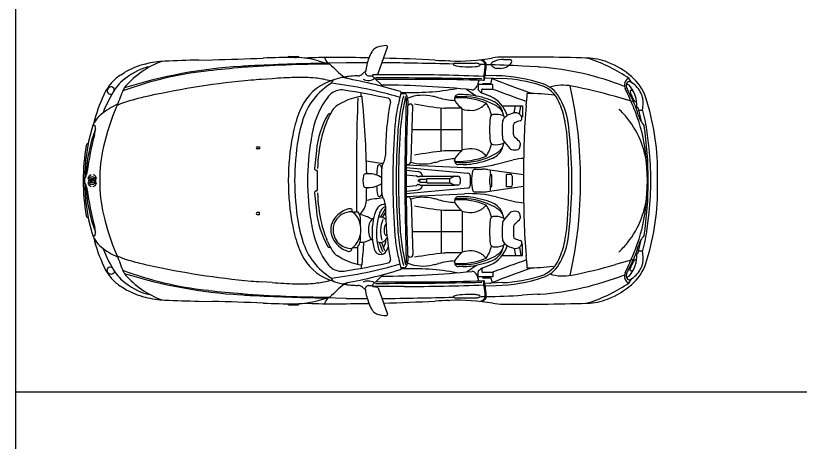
# Model space of a CAD drawing. Header units: millimetres. Extents: x 2646 to 50990, y 12226 to 40347.
# Drawn here: x 5773 to 11362, y 15266 to 18307 of the extents above; entities that cross this region are included whole.
import ezdxf

# ---------------------------------------------------------------- set-up
doc = ezdxf.new("R2010")
doc.units = ezdxf.units.MM
doc.layers.add('www.cad-blocks.net', color=7, linetype='Continuous')

# ---------------------------------------------------------------- blocks, each defined once
blk = doc.blocks.new('A$C159731C9')
h = blk.add_hatch(color=256)
edge = h.paths.add_edge_path()
edge.add_ellipse((0.0645, 0.9622), major_axis=(0, 0.0176), ratio=0.820786, start_angle=90, end_angle=180)
edge.add_line((0.0645, 0.9446), (0.0645, 0.9622))
edge.add_line((0.0645, 0.9622), (0.05, 0.9622))
h = blk.add_hatch(color=256)
edge = h.paths.add_edge_path()
edge.add_ellipse((0.0645, 0.9622), major_axis=(0, 0.0176), ratio=0.820786, start_angle=270, end_angle=360)
edge.add_line((0.0645, 0.9799), (0.0645, 0.9622))
edge.add_line((0.0645, 0.9622), (0.079, 0.9622))
for p, q in [((2.1008, 1.7263), (2.1665, 1.9133)), ((1.465, 1.8471), (1.5302, 1.8471)), ((0.4406, 1.7925), (0.4436, 1.7933)), ((0.8221, 1.8214), (0.9212, 1.8234)), ((1.5084, 1.8393), (1.5168, 1.8392)), ((1.6739, 1.8156), (1.7302, 1.7989)), ((1.8732, 1.8016), (1.7179, 1.7985)), ((2.0203, 1.7885), (2.0097, 1.7372)), ((2.6106, 1.8158), (2.6038, 1.816)), ((2.6364, 1.79), (2.6364, 1.79)), ((2.6449, 1.7985), (2.7929, 1.7985)), ((2.8192, 1.7943), (2.8214, 1.7936)), ((2.9327, 1.8141), (2.9366, 1.8155)), ((3.2043, 1.8427), (2.9901, 1.8427)), ((2.994, 1.8255), (3.0376, 1.8255)), ((3.7383, 1.805), (3.735, 1.8063)), ((0.8935, 1.7448), (0.876, 1.7428)), ((1.139, 1.777), (1.1219, 1.776)), ((1.9894, 1.7223), (2.0106, 1.7417)), ((2.6422, 1.7852), (2.6395, 1.7859)), ((2.8211, 1.7797), (2.8201, 1.7794)), ((2.9238, 1.77), (2.9208, 1.7719)), ((2.9694, 1.7621), (2.951, 1.7621)), ((3.0301, 1.7822), (3.0259, 1.7793)), ((3.2367, 1.7723), (3.1271, 1.7787)), ((0.2695, 1.7171), (0.2938, 1.7318)), ((1.3465, 1.6888), (1.2691, 1.6834)), ((1.6655, 1.6915), (1.6564, 1.6925)), ((1.8758, 1.7029), (1.8758, 1.6954)), ((2.032, 1.7098), (2.0592, 1.7098)), ((2.1386, 1.6308), (2.0619, 1.7031)), ((2.2859, 1.7165), (2.0634, 1.7165)), ((2.0667, 1.7176), (2.0938, 1.7207)), ((2.8178, 1.677), (2.8075, 1.6432)), ((2.8526, 1.7017), (2.8526, 1.6763)), ((2.8606, 1.6948), (2.9862, 1.6893)), ((2.9413, 1.7096), (2.863, 1.7113)), ((2.9046, 1.6547), (2.914, 1.6894)), ((3.909, 1.6593), (3.8894, 1.6887)), ((0.1858, 1.639), (0.1896, 1.6441)), ((1.7266, 1.657), (1.7216, 1.6546)), ((1.769, 1.6586), (1.7687, 1.6563)), ((2.8134, 1.644), (2.8134, 1.6116)), ((2.9169, 1.647), (2.8164, 1.647)), ((2.844, 1.647), (2.8463, 1.6547)), ((2.8463, 1.6547), (2.9046, 1.6547)), ((2.9169, 1.6148), (2.9169, 1.647)), ((3.8576, 1.6594), (3.8583, 1.6619)), ((3.8689, 1.6323), (3.8684, 1.6344)), ((1.7542, 1.572), (1.7535, 1.5713)), ((1.9789, 1.5626), (1.9789, 1.5868)), ((2.252, 1.5367), (2.2657, 1.5858)), ((2.2663, 1.5836), (2.2866, 1.5836)), ((2.3011, 1.5753), (2.3036, 1.5711)), ((2.7062, 1.5748), (2.6711, 1.5748)), ((2.7305, 1.6132), (2.8023, 1.5645)), ((2.84, 1.5882), (2.84, 1.6118)), ((2.843, 1.6148), (2.9169, 1.6148)), ((2.8463, 1.5847), (2.8978, 1.5631)), ((3.8791, 1.5786), (3.8607, 1.6187)), ((3.9015, 1.6053), (3.8997, 1.6054)), ((3.978, 1.5746), (3.9739, 1.5838)), ((0.3628, 1.54), (0.3658, 1.5408)), ((1.843, 1.5165), (1.8112, 1.4993)), ((2.2998, 1.55), (2.2933, 1.2172)), ((2.4998, 1.5607), (2.4914, 1.5627)), ((2.6447, 1.5463), (2.6447, 1.5431)), ((2.7033, 1.5605), (2.654, 1.5605)), ((3.9203, 1.5239), (3.7909, 1.5609)), ((3.9355, 1.5249), (3.9374, 1.5252)), ((1.5402, 1.4542), (1.5359, 1.4425)), ((2.2593, 1.4675), (2.2578, 1.4583)), ((2.2761, 1.4647), (2.2745, 1.4555)), ((2.3192, 1.5027), (2.3113, 1.4952)), ((2.336, 1.1102), (2.3484, 1.4898)), ((2.3437, 1.5021), (2.3435, 1.5023)), ((2.5508, 1.1739), (2.5508, 1.4791)), ((2.6931, 1.478), (2.5815, 1.478)), ((2.6998, 1.1807), (2.6998, 1.4712)), ((2.8366, 1.4849), (2.8371, 1.4853)), ((2.9582, 1.5014), (2.9564, 1.5031)), ((2.9651, 1.478), (2.9612, 1.4811)), ((2.9849, 1.4957), (3.1299, 1.4957)), ((3.0702, 1.4452), (3.0797, 1.4957)), ((3.1067, 1.4365), (3.1178, 1.4957)), ((3.1299, 1.4957), (3.1299, 1.4165)), ((3.9331, 1.4515), (3.931, 1.4567)), ((3.9346, 1.4898), (3.9491, 1.4827)), ((3.9536, 1.4769), (3.9743, 1.3826)), ((3.9826, 1.4623), (3.9564, 1.4623)), ((1.7619, 1.4396), (1.757, 1.4396)), ((3.0637, 1.4437), (3.0489, 1.4391)), ((3.1299, 1.4165), (3.1239, 1.4165)), ((3.125, 1.4052), (3.125, 1.4089)), ((3.9538, 1.4305), (3.9517, 1.4383)), ((1.563, 1.392), (1.561, 1.3855)), ((1.7382, 1.3908), (1.7359, 1.3853)), ((3.0641, 1.2916), (3.0641, 1.3597)), ((3.43, 1.3931), (3.4308, 1.3893)), ((3.4636, 1.2891), (3.4557, 1.3639)), ((0.0798, 1.2878), (0.0832, 1.3002)), ((1.6359, 1.3221), (1.6294, 1.2899)), ((2.3431, 1.326), (2.6998, 1.326)), ((4.0303, 1.1904), (4.0171, 1.3051)), ((1.2389, 1.2038), (1.2566, 1.2038)), ((1.2566, 1.1887), (1.2389, 1.1887)), ((1.2566, 1.2038), (1.2566, 1.1887)), ((1.6609, 1.1766), (1.6479, 1.049)), ((1.9475, 1.1817), (1.9475, 0.7406)), ((2.6931, 1.1739), (2.5815, 1.1739)), ((2.9651, 1.1739), (2.9612, 1.1708)), ((2.1524, 1.1373), (2.1524, 1.1447)), ((2.8366, 1.167), (2.8371, 1.1666)), ((2.9582, 1.1505), (2.9564, 1.1488)), ((2.1265, 1.0519), (2.1234, 1.0655)), ((2.3011, 1.0773), (2.3118, 1.0773)), ((2.3015, 1.0743), (2.7165, 1.0556)), ((2.3327, 1.0927), (2.3333, 1.0945)), ((2.4998, 1.0912), (2.4914, 1.0893)), ((2.6447, 1.1056), (2.6447, 1.1088)), ((2.7033, 1.0914), (2.654, 1.0914)), ((2.7062, 1.0771), (2.6711, 1.0771)), ((2.9426, 1.0787), (3.0634, 1.1093)), ((1.6667, 1.0309), (1.6667, 0.8935)), ((2.0326, 1.0115), (2.0129, 1.0115)), ((2.1264, 0.8773), (2.1264, 1.0472)), ((2.3008, 1.0371), (2.387, 1.0271)), ((2.3013, 1.0553), (2.7399, 1.0156)), ((2.7898, 1.0434), (2.8445, 1.0434)), ((2.88, 1.0409), (3.1361, 1.0047)), ((2.9018, 1.0137), (2.9018, 1.0378)), ((3.0149, 0.9169), (3.0149, 1.0076)), ((3.0149, 1.0076), (3.0434, 1.0076)), ((4.091, 0.8955), (4.091, 1.029)), ((0.079, 0.9622), (0.05, 0.9622)), ((0.0645, 0.9446), (0.0645, 0.9799)), ((2.0807, 1.0045), (2.0787, 1.005)), ((2.3007, 1.0039), (2.3716, 0.9969)), ((2.3759, 0.9952), (2.3797, 0.9923)), ((2.3849, 0.9905), (2.3957, 0.9905)), ((2.3891, 0.9669), (2.3984, 0.9669)), ((2.3891, 0.9576), (2.3891, 0.9669)), ((2.3891, 0.9576), (2.3984, 0.9576)), ((2.3984, 0.9722), (2.4485, 0.9722)), ((2.3984, 0.9523), (2.3984, 0.9722)), ((2.3984, 0.9523), (2.4485, 0.9523)), ((2.399, 0.9935), (2.6479, 0.9935)), ((2.4168, 0.9935), (2.4168, 0.9935)), ((2.4485, 0.9774), (2.6105, 0.9774)), ((2.4485, 0.9471), (2.4485, 0.9774)), ((2.6105, 0.9774), (2.6407, 0.9918)), ((2.6105, 0.9471), (2.6105, 0.9774)), ((2.6479, 0.9935), (2.6693, 0.9935)), ((2.6861, 0.9766), (2.6861, 0.9479)), ((2.7553, 0.9987), (2.7553, 0.9257)), ((2.9092, 1.0038), (2.899, 1.0038)), ((2.9117, 0.9232), (2.9117, 1.0013)), ((3.0561, 0.9949), (3.0561, 0.9295)), ((2.0129, 0.913), (2.0326, 0.913)), ((2.0787, 0.9194), (2.0807, 0.92)), ((2.3007, 0.9205), (2.3716, 0.9276)), ((2.3008, 0.8874), (2.387, 0.8974)), ((2.7399, 0.9089), (2.3013, 0.8692)), ((2.3759, 0.9293), (2.3797, 0.9322)), ((2.3849, 0.934), (2.3957, 0.934)), ((2.399, 0.931), (2.6479, 0.931)), ((2.4168, 0.931), (2.4168, 0.931)), ((2.4485, 0.9471), (2.6105, 0.9471)), ((2.6407, 0.9326), (2.6105, 0.9471)), ((2.6105, 0.9471), (2.6407, 0.9326)), ((2.6693, 0.931), (2.6479, 0.931)), ((3.1361, 0.9198), (2.88, 0.8835)), ((2.899, 0.9207), (2.9092, 0.9207)), ((2.9018, 0.8866), (2.9018, 0.9108)), ((3.0434, 0.9169), (3.0149, 0.9169)), ((1.6479, 0.8755), (1.6609, 0.7479)), ((2.1265, 0.8726), (2.1234, 0.8589)), ((2.3011, 0.8472), (2.3118, 0.8472)), ((2.3015, 0.8502), (2.7165, 0.8689)), ((2.7062, 0.8474), (2.6711, 0.8474)), ((2.8445, 0.881), (2.7898, 0.881)), ((2.9426, 0.8458), (3.0634, 0.8152)), ((2.0124, 0.7936), (2.017, 0.8211)), ((2.1474, 0.7927), (2.1413, 0.7927)), ((2.1524, 0.7798), (2.1524, 0.7871)), ((2.3327, 0.8318), (2.3333, 0.83)), ((2.336, 0.8142), (2.3484, 0.4347)), ((2.4998, 0.8333), (2.4914, 0.8352)), ((2.6447, 0.8188), (2.6447, 0.8157)), ((2.7033, 0.833), (2.654, 0.833)), ((1.2566, 0.7358), (1.2389, 0.7358)), ((1.2566, 0.7207), (1.2566, 0.7358)), ((1.8718, 0.7549), (1.864, 0.7514)), ((1.9066, 0.7622), (1.9061, 0.7622)), ((1.9127, 0.7406), (1.9491, 0.7406)), ((1.915, 0.7406), (1.915, 0.7538)), ((1.9733, 0.7199), (2.0002, 0.762)), ((2.0904, 0.7579), (2.0901, 0.7571)), ((2.1173, 0.7028), (2.1524, 0.7643)), ((2.1326, 0.6998), (2.1529, 0.7353)), ((2.5508, 0.7506), (2.5508, 0.4454)), ((2.6931, 0.7505), (2.5815, 0.7505)), ((2.6998, 0.7438), (2.6998, 0.4533)), ((2.8366, 0.7575), (2.8371, 0.7578)), ((2.9582, 0.774), (2.9564, 0.7757)), ((2.9651, 0.7505), (2.9612, 0.7537)), ((4.0171, 0.6194), (4.0303, 0.7341)), ((1.2389, 0.7207), (1.2566, 0.7207)), ((1.9752, 0.6458), (1.9752, 0.6835)), ((2.1166, 0.7028), (2.1027, 0.7028)), ((2.2933, 0.7072), (2.2998, 0.3745)), ((0.0798, 0.6367), (0.0832, 0.6243)), ((1.6294, 0.6346), (1.6359, 0.6024)), ((3.0641, 0.6329), (3.0641, 0.5648)), ((3.4557, 0.5606), (3.4636, 0.6354)), ((1.6359, 0.6024), (1.6359, 0.6024)), ((1.9752, 0.5467), (1.9752, 0.5788)), ((2.3431, 0.5985), (2.6998, 0.5985)), ((1.561, 0.5389), (1.563, 0.5325)), ((1.7382, 0.5337), (1.7359, 0.5391)), ((2.0915, 0.5262), (2.1074, 0.5228)), ((2.1087, 0.5226), (2.1307, 0.4577)), ((2.1247, 0.5226), (2.1449, 0.4632)), ((3.1299, 0.508), (3.1239, 0.508)), ((3.125, 0.5193), (3.125, 0.5156)), ((3.1299, 0.4287), (3.1299, 0.508)), ((3.4308, 0.5352), (3.43, 0.5314)), ((3.9536, 0.4476), (3.9743, 0.5419)), ((1.5359, 0.482), (1.5402, 0.4703)), ((1.757, 0.4849), (1.7619, 0.4849)), ((1.9122, 0.4743), (1.9122, 0.4794)), ((1.9216, 0.4863), (1.9528, 0.4863)), ((1.9528, 0.4863), (1.9528, 0.3669)), ((2.0847, 0.4532), (2.0878, 0.4495)), ((2.1166, 0.4532), (2.1197, 0.4495)), ((2.2578, 0.4662), (2.2593, 0.457)), ((2.2745, 0.469), (2.2761, 0.4598)), ((3.0637, 0.4807), (3.0489, 0.4853)), ((3.0702, 0.4793), (3.0797, 0.4287)), ((3.1067, 0.4879), (3.1178, 0.4287)), ((3.931, 0.4678), (3.9331, 0.473)), ((3.9517, 0.4862), (3.9538, 0.494)), ((3.9564, 0.4621), (3.9826, 0.4621)), ((1.843, 0.408), (1.8112, 0.4252)), ((2.1048, 0.4389), (2.1115, 0.4373)), ((2.3192, 0.4217), (2.3113, 0.4293)), ((2.3437, 0.4224), (2.3435, 0.4222)), ((2.6931, 0.4465), (2.5815, 0.4465)), ((2.8366, 0.4396), (2.8371, 0.4392)), ((2.9582, 0.4231), (2.9564, 0.4214)), ((2.9651, 0.4465), (2.9612, 0.4434)), ((2.9849, 0.4287), (3.1299, 0.4287)), ((3.9203, 0.4006), (3.7909, 0.3636)), ((3.9346, 0.4347), (3.9491, 0.4418)), ((3.9355, 0.3996), (3.9374, 0.3993)), ((0.3628, 0.3845), (0.3658, 0.3837)), ((1.7535, 0.3532), (1.7542, 0.3525)), ((1.9789, 0.3619), (1.9789, 0.3377)), ((2.2657, 0.3387), (2.252, 0.3878)), ((2.2866, 0.3409), (2.2663, 0.3409)), ((2.3036, 0.3534), (2.3011, 0.3492)), ((2.4998, 0.3638), (2.4914, 0.3618)), ((2.6447, 0.3782), (2.6447, 0.3814)), ((2.7033, 0.364), (2.654, 0.364)), ((2.7062, 0.3496), (2.6711, 0.3496)), ((2.7305, 0.3112), (2.8023, 0.36)), ((2.84, 0.3363), (2.84, 0.3127)), ((2.8463, 0.3397), (2.8978, 0.3613)), ((3.8607, 0.3058), (3.8791, 0.3459)), ((3.978, 0.3498), (3.9739, 0.3407)), ((0.1858, 0.2854), (0.1896, 0.2804)), ((2.1386, 0.2937), (2.0619, 0.2214)), ((2.8178, 0.2474), (2.8075, 0.2813)), ((2.8134, 0.2804), (2.8134, 0.3129)), ((2.843, 0.3097), (2.9169, 0.3097)), ((2.9169, 0.3097), (2.9169, 0.2775)), ((3.8684, 0.2901), (3.8689, 0.2922)), ((3.9015, 0.3192), (3.8997, 0.3191)), ((1.3465, 0.2357), (1.2691, 0.241)), ((1.6655, 0.233), (1.6564, 0.232)), ((1.7216, 0.2699), (1.7266, 0.2675)), ((1.769, 0.2658), (1.7687, 0.2682)), ((1.8758, 0.2216), (1.8758, 0.2291)), ((2.9169, 0.2775), (2.8164, 0.2775)), ((2.844, 0.2775), (2.8463, 0.2697)), ((2.8463, 0.2697), (2.9046, 0.2697)), ((2.8526, 0.2228), (2.8526, 0.2482)), ((2.9862, 0.2352), (2.8606, 0.2297)), ((2.9046, 0.2697), (2.914, 0.2351)), ((3.8583, 0.2626), (3.8576, 0.2651)), ((3.8894, 0.2358), (3.909, 0.2651)), ((0.2695, 0.2074), (0.2938, 0.1927)), ((0.8935, 0.1797), (0.876, 0.1817)), ((1.9894, 0.2021), (2.0106, 0.1828)), ((2.0203, 0.136), (2.0097, 0.1872)), ((2.032, 0.2147), (2.0592, 0.2147)), ((2.2859, 0.2079), (2.0634, 0.2079)), ((2.0667, 0.2069), (2.0938, 0.2037)), ((2.1008, 0.1981), (2.1665, 0.0112)), ((2.863, 0.2132), (2.9413, 0.2148)), ((0.4406, 0.1319), (0.4436, 0.1312)), ((1.139, 0.1475), (1.1219, 0.1485)), ((1.6739, 0.1089), (1.7302, 0.1256)), ((1.8732, 0.1229), (1.7179, 0.126)), ((2.6364, 0.1345), (2.6364, 0.1344)), ((2.6422, 0.1393), (2.6395, 0.1385)), ((2.6449, 0.126), (2.7929, 0.126)), ((2.8192, 0.1302), (2.8214, 0.1309)), ((2.8211, 0.1448), (2.8201, 0.1451)), ((3.2367, 0.1522), (3.1271, 0.1457)), ((3.735, 0.1182), (3.7383, 0.1195)), ((0.8221, 0.1031), (0.9212, 0.101)), ((1.465, 0.0773), (1.5302, 0.0773)), ((1.5084, 0.0852), (1.5168, 0.0853)), ((2.6038, 0.1085), (2.6106, 0.1087)), ((2.9901, 0.0818), (3.2043, 0.0818))]:
    blk.add_line(p, q)
for centre, radius, start, end in [((3.1783, 1.2085), 0.8444, 6.5681, 6.5681), ((2.1163, 1.8491), 0.0676, 106.7895, 135.4758), ((2.1723, 1.6637), 0.2612, 93.1193, 106.7895), ((2.1585, 1.916), 0.00844, 340.6462, 93.1193), ((1.465, 1.8387), 0.00844, 90, 165.6044), ((1.5302, 1.8387), 0.00844, 14.3956, 90), ((2.3154, 1.7274), 0.3014, 149.5816, 168.3029), ((2.1284, 1.8372), 0.0844, 135.4758, 149.5816), ((0.5667, 1.28), 0.5279, 103.821, 121.1378), ((0.7852, 1.2079), 0.6451, 110.6068, 138.8028), ((0.615, 1.0963), 0.7177, 92.72, 103.821), ((1.0041, -7.0921), 8.9153, 91.16942, 92.71997), ((0.6175, 16.7024), 14.8821, 271.16942, 272.56155), ((1.7613, -6.2824), 8.0747, 90.02454, 94.47726), ((2.0623, -15.4445), 17.2465, 91.14425, 92.89801), ((1.4713, -2.3826), 4.222, 89.4963, 92.5615), ((1.4609, 1.8397), 0.00422, 165.6044, 184.6095), ((1.5118, 1.2705), 0.5687, 73.4353, 89.4963), ((1.5343, 1.8397), 0.00422, 344.1707, 14.3956), ((1.7479, -1.34), 3.1798, 89.431, 93.0449), ((1.836, 1.8816), 0.1254, 199.8912, 209.8885), ((1.8225, 1.8739), 0.1098, 209.8885, 228.0313), ((2.4361, 2.4351), 0.9345, 223.4616, 231.8564), ((1.7795, -12.0811), 13.9207, 88.94919, 90), ((1.9912, -4.1081), 5.9108, 89.78367, 91.14425), ((1.921, -22.7042), 24.5071, 89.76006, 89.78367), ((1.921, -22.7042), 24.5071, 88.32625, 89.51742), ((1.7795, -12.0811), 13.9207, 87.00456, 88.52035), ((2.9482, 10.2531), 8.444, 267.00456, 267.66284), ((2.6688, 3.241), 1.4265, 267.6628, 280.0108), ((2.6449, 1.79), 0.00844, 90, 180), ((2.6407, 1.79), 0.00422, 180, 253.8668), ((2.7929, 1.714), 0.0844, 71.8866, 90), ((2.8191, 1.7867), 0.00726, 285.816, 71.8866), ((2.8224, 1.7639), 0.059, 39.3363, 89.481), ((2.8161, 1.7727), 0.0507, 59.9772, 82.2769), ((2.7518, -4.645), 6.4346, 89.00977, 89.34054), ((2.8082, 1.7591), 0.0664, 40.031, 59.9772), ((2.5456, 1.7859), 0.3175, 345.7899, 0.9636), ((1.3774, 1.9179), 1.4999, 350.9117, 355.0769), ((2.8461, 1.7909), 0.0169, 0.9636, 40.031), ((2.855, 1.7906), 0.0169, 355.0769, 39.3363), ((2.7518, -4.645), 6.4346, 86.65698, 88.93238), ((2.9124, 1.7932), 0.00844, 128.6369, 207.2437), ((2.945, 1.8099), 0.0451, 207.2437, 237.5341), ((2.9631, 1.7297), 0.0897, 109.8585, 128.6369), ((2.9901, 1.4205), 0.4222, 90, 100.0108), ((2.994, 1.6567), 0.1689, 90, 109.8585), ((2.9952, 1.8341), 0.0625, 303.9205, 331.6644), ((3.0376, 1.8112), 0.0144, 331.6644, 90), ((3.2043, -2.3793), 4.222, 89.0812, 90), ((2.6372, -37.739), 39.5863, 88.62108, 89.08123), ((3.5761, 1.7517), 0.0844, 71.7009, 88.638), ((3.5797, 1.4137), 0.4222, 68.4169, 88.6211), ((3.2477, 0.7585), 1.1305, 55.5024, 71.7009), ((3.5193, 1.2514), 0.5953, 49.4909, 68.4169), ((0.593, 1.3156), 0.4761, 109.7721, 133.4332), ((1.1642, -0.7869), 2.5461, 96.5009, 110.2766), ((1.3329, -1.6945), 3.4769, 93.4789, 107.4138), ((0.4891, 1.6048), 0.1689, 95.1777, 109.7721), ((1.6583, -4.967), 6.7552, 94.47726, 96.50093), ((1.4465, -3.2801), 5.0664, 92.898, 93.4789), ((2.032, 1.7326), 0.0228, 168.3029, 270), ((2.7173, 2.0447), 0.2702, 253.8668, 266.5095), ((2.7485, 2.5563), 0.7827, 266.5095, 273.2434), ((2.7856, 1.9013), 0.1267, 273.2434, 285.816), ((2.951, 1.8128), 0.0507, 237.5341, 270), ((2.9694, 1.8634), 0.1013, 270, 303.9205), ((3.1776, 0.7608), 1.0133, 85.6795, 86.657), ((3.0986, -0.2856), 2.0626, 68.4468, 85.6795), ((0.4477, 1.4457), 0.3255, 130.8274, 142.4449), ((0.4005, 1.5003), 0.2533, 121.1378, 130.8274), ((1.7299, -4.2181), 5.9198, 95.17271, 102.32758), ((1.5007, -1.6862), 3.3776, 93.9308, 95.1727), ((1.7147, -3.6698), 5.3712, 92.1848, 93.9308), ((1.5485, 0.6849), 1.0133, 83.8915, 92.1848), ((1.6028, 1.1053), 0.5895, 74.279, 83.8915), ((1.9482, 1.2014), 0.5066, 100.1812, 115.9341), ((1.7983, 1.6543), 0.0296, 108.3158, 171.5991), ((1.2005, -1.8889), 3.6426, 73.0889, 79.8578), ((1.9603, 1.1343), 0.5748, 90.4582, 100.1812), ((1.8817, 1.6954), 0.00591, 180, 259.2392), ((1.9553, 1.7598), 0.0507, 270.4582, 312.3767), ((2.0677, 1.7092), 0.00844, 96.5772, 226.7155), ((2.1361, -30.728), 32.4223, 88.75865, 90.0963), ((2.3456, -14.2186), 15.9026, 88.17351, 90.94125), ((2.0928, 1.7291), 0.00844, 276.5772, 340.6462), ((2.2859, -12.1345), 13.8511, 87.65551, 90), ((2.8526, 1.6819), 0.00591, 268.1735, 350.9117), ((2.8779, 1.7017), 0.0253, 165.7899, 180), ((4.6125, 5.8608), 4.504, 247.7281, 251.7616), ((2.9176, 0.5885), 1.1214, 71.3798, 88.7844), ((2.9401, 0.6331), 1.0573, 72.4533, 87.4974), ((3.9024, 1.6494), 0.0458, 115.838, 164.1914), ((3.8848, 1.6857), 0.00549, 57.1589, 115.838), ((3.8848, 1.6857), 0.00549, 33.6328, 55.5024), ((3.6866, 1.4472), 0.3378, 18.1082, 49.4909), ((0.4535, 1.4332), 0.3378, 142.4449, 155.4758), ((0.4398, 1.4774), 0.2533, 133.4332, 146.63), ((0.3633, 1.5772), 0.0844, 138.8028, 157.473), ((1.88, 1.3289), 0.3622, 115.9341, 159.7519), ((2.012, 1.2546), 0.4695, 121.2033, 162.9893), ((1.4119, -1.3062), 2.9838, 73.5422, 83.1315), ((2.096, -5.136), 6.779, 84.30635, 89.74853), ((2.7566, 1.6586), 0.0533, 301.2418, 343.1729), ((2.8164, 1.644), 0.00296, 90, 180), ((3.1952, 1.4398), 0.2111, 23.3331, 72.4533), ((3.2082, 1.4511), 0.2111, 31.1712, 71.3798), ((3.4189, 1.3284), 0.3134, 78.8604, 107.49), ((0.4321, 0.9622), 3.1111, 347.4581, 12.5419), ((2.7438, -2.1), 3.8077, 74.0378, 78.8604), ((3.9145, 1.6433), 0.0591, 164.1914, 204.5829), ((3.8987, 1.6412), 0.031, 133.4251, 192.6689), ((3.8712, 1.6152), 0.0323, 64.1149, 95.1301), ((3.9678, 1.6545), 0.1013, 192.6689, 209.608), ((3.889, 1.6515), 0.0169, 61.928, 133.4251), ((3.8779, 1.629), 0.0169, 40.8484, 64.1149), ((3.7273, 1.4988), 0.216, 356.5294, 40.8484), ((3.8151, 1.5128), 0.174, 57.3424, 61.928), ((3.8151, 1.5128), 0.174, 24.0727, 57.3424), ((1.2446, 1.0723), 1.2073, 155.4758, 165.9144), ((0.9313, 1.1538), 0.8418, 146.63, 159.7281), ((2.7415, 0.5908), 2.6592, 157.473, 160.078), ((0.9167, -0.4971), 2.111, 102.3276, 105.2114), ((1.8362, 1.4868), 0.1182, 134.4132, 143.1868), ((1.8437, 1.4807), 0.1278, 93.9906, 134.4132), ((1.8419, 1.5072), 0.1013, 80.9832, 93.9906), ((0.8855, -4.5198), 6.2037, 78.03512, 80.9832), ((3.2054, 1.3096), 0.9592, 164.4703, 170.5274), ((2.2576, 1.5881), 0.00844, 344.3469, 73.0889), ((2.3502, 3.2593), 1.669, 267.0663, 280.7226), ((2.2866, 1.5667), 0.0169, 30.4838, 90), ((2.2454, 1.5368), 0.0676, 357.5431, 30.4838), ((2.4211, 1.2603), 0.3104, 76.9211, 110.6846), ((2.6711, 1.5495), 0.0253, 90, 146.9491), ((2.7062, 1.1526), 0.4222, 82.831, 90), ((2.6829, 0.9678), 0.6085, 67.588, 82.831), ((2.771, 1.6348), 0.0253, 264.3064, 301.2418), ((2.8219, 1.6116), 0.00844, 180, 223.7179), ((2.8815, 1.6686), 0.091, 223.7179, 247.2265), ((2.843, 1.6118), 0.00296, 90, 180), ((5.9545, 9.62), 8.5622, 249.2203, 250.93877), ((-50.73, 6.371), 54.1056, 354.83155, 354.92394), ((3.1489, -0.1232), 1.7071, 82.8715, 89.5163), ((1.5755, 0.5247), 2.5332, 21.5867, 24.5829), ((3.0913, 1.1565), 0.9067, 21.7199, 29.608), ((3.8998, 1.58), 0.0253, 25.2039, 86.1308), ((3.8855, 1.5333), 0.1013, 9.8806, 24.0727), ((0.6762, 0.3993), 1.1829, 105.2114, 111.0768), ((2.2131, 1.2048), 0.589, 143.1868, 168.5073), ((2.0464, 1.14), 0.428, 99.0196, 118.3781), ((9.2088, 1.1768), 7.2613, 177.06215, 179.96085), ((1.9803, 1.5564), 0.00633, 5.7041, 99.0196), ((-4.9176, 0.8674), 6.9386, 1.18997, 5.70407), ((4.199, 1.1447), 2.0466, 169.3036, 180), ((2.1672, 1.5285), 0.0211, 349.3036, 78.0351), ((3.065, 1.3088), 0.8444, 164.3469, 171.7227), ((3.2054, 1.3096), 0.9422, 164.4703, 170.5274), ((15.6359, 0.9622), 13.3353, 177.54314, 182.45686), ((2.3087, 0.7382), 0.8444, 74.777, 76.9211), ((2.6785, 2.0971), 0.5639, 254.777, 266.7109), ((2.6768, 1.5458), 0.0321, 146.9491, 179.1959), ((2.6531, 1.5433), 0.00844, 93.4869, 179.1959), ((2.67, 1.5427), 0.0253, 179.1959, 218.2814), ((2.654, 1.552), 0.00844, 90, 164.7487), ((3.1502, 1.9217), 0.637, 218.2814, 225.0051), ((2.682, 1.0695), 0.4831, 67.1691, 93.4869), ((2.7033, 1.0911), 0.4693, 61.0549, 90), ((2.732, 1.6329), 0.1813, 305.4508, 319.3116), ((2.6908, 1.384), 0.2213, 11.3114, 36.2032), ((2.8152, 1.3665), 0.2132, 16.1266, 67.2265), ((2.8827, 1.4523), 0.0844, 65.0744, 67.588), ((2.8573, 1.3976), 0.1448, 46.8034, 65.0744), ((2.973, 1.3089), 0.4859, 9.9517, 31.1712), ((2.7754, 1.2588), 0.6683, 11.5964, 23.3331), ((3.9368, 1.5294), 0.00422, 277.2696, 8.293), ((3.7639, 1.5121), 0.2247, 347.1987, 9.8806), ((2.4075, 1.029), 1.6835, 0, 18.1082), ((0.4474, 1.0429), 0.5055, 113.6269, 129.225), ((1.7603, 0.8389), 1.6567, 156.8821, 167.2551), ((0.2599, 1.4794), 0.0253, 111.0768, 156.8821), ((2.2382, 1.1785), 0.5432, 147.4893, 156.9867), ((1.8513, 1.425), 0.0844, 118.3781, 147.4893), ((3.757, 1.2082), 1.5199, 170.5274, 176.1993), ((3.757, 1.2082), 1.503, 170.5274, 176.1993), ((2.3311, 1.4903), 0.0172, 44.1326, 133.7258), ((2.3316, 1.4903), 0.0169, 358.1208, 44.1326), ((2.8357, 4.0678), 2.6029, 259.4534, 264.1289), ((2.5815, 1.5962), 0.1182, 264.1289, 270), ((2.7658, 1.732), 0.269, 255.8008, 270.8758), ((2.7681, 1.5812), 0.1182, 270.8758, 305.4508), ((2.8283, 1.3171), 0.2111, 50.9745, 61.0549), ((2.8888, 1.4276), 0.1013, 23.6944, 46.8034), ((2.8995, 1.397), 0.1043, 32.2397, 50.9745), ((2.8108, 1.3933), 0.1865, 9.1399, 23.6944), ((7.3604, 1.1166), 4.222, 174.8315, 178.1842), ((3.345, 0.9756), 0.6836, 38.953, 46.5865), ((3.463, 1.3045), 0.5066, 15.3068, 21.7199), ((3.9454, 1.4751), 0.00844, 12.3641, 63.8735), ((3.9826, 1.4581), 0.00422, 15.819, 90), ((3.0491, 1.1937), 0.9744, 6.5681, 15.819), ((0.2559, 1.2775), 0.2027, 129.225, 164.3206), ((2.4866, 1.0918), 1.0133, 159.7519, 168.9643), ((2.3044, 1.1111), 0.6469, 150.347, 174.1863), ((1.757, 1.4227), 0.0169, 90, 150.347), ((3.757, 1.2082), 1.5436, 171.7227, 176.1993), ((3.7845, 1.326), 0.8902, 174.5667, 185.4333), ((2.9235, 1.4078), 0.0253, 95.7317, 174.5667), ((2.9377, 1.2662), 0.1677, 71.8293, 95.7317), ((3.0361, 1.3742), 0.0507, 134.0348, 174.4375), ((2.9848, 1.4095), 0.0169, 6.0869, 71.8293), ((3.0848, 1.3239), 0.1207, 107.3048, 134.0348), ((3.0763, 1.4034), 0.0422, 90.8394, 107.3048), ((3.0764, 1.3909), 0.0548, 37.7962, 90.8394), ((3.1081, 1.4052), 0.0169, 284.906, 0), ((3.0997, 1.4089), 0.0253, 0, 37.7962), ((3.3841, 1.0072), 0.6333, 2.4076, 38.953), ((2.847, 1.0218), 1.168, 6.3745, 21.5867), ((4.138, 1.4809), 0.1909, 195.3068, 221.754), ((0.0797, 1.3389), 0.0169, 102.2897, 142.2398), ((0.0779, 1.3472), 0.00844, 8.0454, 102.2897), ((-0.0313, 1.3317), 0.1187, 344.5919, 8.0454), ((2.5299, 1.0891), 1.0133, 162.9893, 170.3936), ((2.3965, 1.1047), 0.7177, 156.9867, 167.1343), ((3.5319, 1.326), 0.5488, 174.4375, 186.8631), ((3.081, 1.3597), 0.0169, 114.506, 180), ((3.1753, 1.1527), 0.2444, 104.906, 114.506), ((2.5209, 1.2026), 0.9288, 4.7054, 11.5964), ((3.0358, 1.3199), 0.4222, 5.975, 9.9517), ((1.3924, 0.9622), 2.6324, 351.4463, 8.5537), ((1.375, 0.9634), 1.3649, 164.3206, 180.025), ((1.0766, 0.9511), 1.0593, 159.02, 177.8294), ((2.0573, 0.7664), 2.0451, 165.271, 172.6455), ((0.2019, 1.2541), 0.1267, 164.5919, 165.271), ((3.151, 0.9622), 1.6903, 168.9643, 191.0357), ((2.7878, 1.0543), 1.1822, 168.5073, 170.2926), ((7.4589, 0.9622), 5.2538, 176.1993, 183.8007), ((7.4589, 0.9622), 5.23, 176.1993, 183.8007), ((7.4589, 0.9622), 5.2131, 176.1993, 183.8007), ((3.0894, 1.2916), 0.0253, 180, 228.8786), ((0.3404, 0.9622), 3.1403, 354.025, 5.975), ((3.2795, 0.9622), 1.7735, 170.3936, 189.6064), ((3.3262, 0.9622), 1.7283, 170.2926, 189.7074), ((2.8077, 1.0108), 1.1395, 167.1343, 178.1123), ((2.9235, 1.2441), 0.0253, 185.4333, 264.2683), ((3.0122, 1.2634), 0.0253, 186.8631, 215.4627), ((2.9848, 1.2424), 0.0169, 288.1707, 339.3261), ((3.4233, 1.5562), 0.5301, 215.4627, 223.5252), ((2.4891, 0.6039), 0.8875, 45.8745, 48.8786), ((3.0894, 1.2228), 0.0253, 354.0708, 45.8745), ((12.2307, 0.9622), 9.0947, 178.18419, 181.81581), ((-0.3991, 0.9622), 3.8588, 355.2946, 4.7054), ((1.5123, 0.9622), 1.5123, 170.4459, 189.5541), ((0.0376, 1.2104), 0.0169, 96.4333, 170.4459), ((1.215, 0.9622), 1.0977, 167.2551, 192.7449), ((1.2389, 1.1963), 0.00756, 90, 270), ((15.3591, 0.9622), 13.0683, 178.88192, 181.11808), ((2.5815, 1.0557), 0.1182, 90, 95.8711), ((3.1502, 0.7302), 0.637, 134.9949, 141.7186), ((2.7658, 0.9199), 0.269, 89.1242, 104.1992), ((2.7681, 1.0707), 0.1182, 54.5492, 89.1242), ((2.6908, 1.2679), 0.2213, 323.7968, 348.6886), ((2.9377, 1.3857), 0.1677, 264.2683, 288.1707), ((2.8888, 1.2244), 0.1013, 313.1966, 336.3056), ((2.8995, 1.2549), 0.1043, 309.0255, 327.7603), ((2.8108, 1.2586), 0.1865, 336.3056, 350.8601), ((3.0573, 1.2086), 0.0253, 223.5252, 252.3003), ((3.0732, 1.2585), 0.0776, 252.3003, 288.3387), ((3.0923, 1.2008), 0.0169, 288.3387, 337.1825), ((3.0239, 1.2296), 0.0911, 337.1825, 354.0708), ((2.0491, 0.9622), 1.9943, 353.4319, 6.5681), ((2.0679, 1.1373), 0.0844, 328.8975, 0), ((2.8357, -1.4159), 2.6029, 95.8711, 100.5466), ((2.6785, 0.5548), 0.5639, 93.2891, 105.223), ((2.67, 1.1092), 0.0253, 141.7186, 180.8041), ((2.682, 1.5824), 0.4831, 266.5131, 292.8309), ((2.7033, 1.5608), 0.4693, 270, 298.9451), ((2.6829, 1.6841), 0.6085, 277.169, 292.412), ((2.732, 1.019), 0.1813, 40.6884, 54.5492), ((2.8827, 1.1996), 0.0844, 292.412, 294.9256), ((2.8573, 1.2543), 0.1448, 294.9256, 313.1966), ((2.8283, 1.3348), 0.2111, 298.9451, 309.0255), ((3.1581, 0.7353), 0.3858, 93.0898, 104.216), ((2.3141, 0.9622), 1.7042, 353.6255, 6.3745), ((2.2786, 2.4402), 1.3622, 258.9294, 263.977), ((2.1121, 1.0586), 0.0169, 104.508, 169.3168), ((2.1111, 1.0627), 0.0127, 12.8841, 104.508), ((2.2108, 1.0472), 0.0844, 151.2763, 180), ((2.2823, 1.008), 0.1659, 148.8975, 151.2763), ((2.3118, 1.0993), 0.0219, 270, 342.5567), ((2.4211, 1.3916), 0.3104, 253.5312, 283.0789), ((2.2769, 1.1122), 0.0591, 342.5567, 358.1208), ((2.3087, 1.9137), 0.8444, 283.0789, 285.223), ((2.6531, 1.1086), 0.00844, 180.8041, 266.5131), ((2.6768, 1.1061), 0.0321, 180.8041, 213.0509), ((2.654, 1.0999), 0.00844, 195.2513, 270), ((2.6711, 1.1024), 0.0253, 213.0509, 270), ((2.7062, 1.4993), 0.4222, 270, 277.169), ((2.7514, 1.8334), 0.7785, 267.4287, 284.216), ((-0.1627, 1.0674), 0.1961, 331.7674, 345.2725), ((-0.0547, 1.039), 0.0844, 345.2725, 352.6455), ((1.6605, 1.0477), 0.0127, 174.1863, 276.6504), ((1.6625, 1.0309), 0.00422, 0, 96.6504), ((2.0129, 0.9946), 0.0169, 90, 165.265), ((2.0326, 0.8426), 0.1689, 74.134, 90), ((2.4061, 1.0032), 0.316, 169.3168, 180.3043), ((2.3831, 0.9935), 0.0338, 0, 83.3504), ((2.7384, 0.9987), 0.0169, 0, 84.8267), ((3.1013, 0.9622), 0.3349, 168.3343, 191.6657), ((2.7898, 1.0266), 0.0169, 90, 168.3343), ((2.8445, 0.7901), 0.2533, 81.9389, 90), ((3.0641, 0.9622), 0.1703, 162.3993, 197.6007), ((3.0434, 0.9949), 0.0127, 0, 90), ((-1.2566, 0.9622), 1.2666, 359.975, 0.025), ((1.375, 0.9611), 1.3649, 179.975, 195.6794), ((2.1359, 0.9622), 0.1441, 165.265, 194.735), ((2.0392, 0.8585), 0.1518, 54.9267, 74.134), ((2.3707, 0.9885), 0.00844, 51.9885, 84.3558), ((2.3849, 0.9989), 0.00844, 231.9885, 270), ((2.3957, 0.9922), 0.00169, 270, 353.8922), ((2.399, 0.9918), 0.00169, 90, 173.8922), ((2.6479, 0.9766), 0.0169, 90, 115.5352), ((2.6693, 0.9766), 0.0169, 0, 90), ((2.9092, 1.0013), 0.00253, 360, 90), ((-0.1627, 0.8571), 0.1961, 14.7275, 28.2326), ((1.0766, 0.9734), 1.0593, 182.1706, 200.98), ((-0.0547, 0.8855), 0.0844, 7.3545, 14.7275), ((2.0573, 1.1581), 2.0451, 187.3545, 194.729), ((2.0129, 0.9299), 0.0169, 194.735, 270), ((-4.9176, 1.0571), 6.9386, 358.0511, 358.81003), ((2.0326, 1.0819), 0.1689, 270, 285.866), ((2.0392, 1.066), 0.1518, 285.866, 305.0733), ((2.4061, 0.9213), 0.316, 179.6957, 190.6832), ((2.3707, 0.936), 0.00844, 275.6442, 308.0115), ((2.3849, 0.9256), 0.00844, 90, 128.0115), ((2.3831, 0.931), 0.0338, 276.6496, 0), ((2.3957, 0.9323), 0.00169, 6.1078, 90), ((2.399, 0.9327), 0.00169, 186.1078, 270), ((2.6479, 0.9479), 0.0169, 244.4648, 270), ((2.6693, 0.9479), 0.0169, 270, 0), ((2.7384, 0.9257), 0.0169, 275.1733, 0), ((2.7898, 0.8979), 0.0169, 191.6657, 270), ((2.9092, 0.9232), 0.00253, 270, 0), ((3.0434, 0.9295), 0.0127, 270, 0), ((2.4075, 0.8955), 1.6835, 341.8918, 360), ((1.6605, 0.8768), 0.0127, 83.3496, 185.8137), ((1.6625, 0.8935), 0.00422, 263.3496, 360), ((2.8077, 0.9136), 1.1395, 181.8877, 192.8657), ((2.2786, -0.5157), 1.3622, 96.023, 101.0706), ((2.1121, 0.8658), 0.0169, 190.6832, 255.492), ((2.1111, 0.8618), 0.0127, 255.492, 347.1159), ((2.2108, 0.8773), 0.0844, 180, 208.7237), ((2.3118, 0.8252), 0.0219, 17.4433, 90), ((2.4211, 0.5329), 0.3104, 76.9211, 106.4688), ((2.6711, 0.8221), 0.0253, 90, 146.9491), ((2.7062, 0.4252), 0.4222, 82.831, 90), ((2.7514, 0.0911), 0.7785, 75.784, 92.5713), ((2.6829, 0.2404), 0.6085, 67.588, 82.831), ((2.8445, 1.1344), 0.2533, 270, 278.0611), ((3.3841, 0.9173), 0.6333, 321.047, 357.5924), ((1.9291, 0.8075), 0.0844, 327.3618, 350.4828), ((2.1447, 0.7333), 0.0596, 95.6048, 155.6408), ((2.2823, 0.9165), 0.1659, 208.7237, 211.1025), ((2.1413, 0.7674), 0.0253, 90, 95.6048), ((2.0679, 0.7871), 0.0844, 360, 31.1025), ((2.1474, 0.7843), 0.00844, 54.6754, 90), ((2.2769, 0.8123), 0.0591, 1.8792, 17.4433), ((2.3087, 0.0108), 0.8444, 74.777, 76.9211), ((2.6785, 1.3696), 0.5639, 254.777, 266.7109), ((2.6768, 0.8184), 0.0321, 146.9491, 179.1959), ((2.6531, 0.8159), 0.00844, 93.4869, 179.1959), ((2.67, 0.8153), 0.0253, 179.1959, 218.2814), ((2.654, 0.8246), 0.00844, 90, 164.7487), ((3.1502, 1.1943), 0.637, 218.2814, 225.0051), ((2.682, 0.3421), 0.4831, 67.1691, 93.4869), ((2.7033, 0.3637), 0.4693, 61.0549, 90), ((2.732, 0.9055), 0.1813, 305.4508, 319.3116), ((2.6908, 0.6566), 0.2213, 11.3114, 36.2032), ((2.8827, 0.7248), 0.0844, 65.0744, 67.588), ((2.8573, 0.6701), 0.1448, 46.8034, 65.0744), ((3.1581, 1.1892), 0.3858, 255.784, 266.9102), ((1.2389, 0.7282), 0.00756, 90, 270), ((2.3044, 0.8134), 0.6469, 185.8137, 209.653), ((1.9403, 0.5803), 0.1874, 114.0276, 143.2435), ((1.9117, 0.6061), 0.1345, 89.567, 149.3289), ((1.9061, 0.6778), 0.0844, 90, 114.0276), ((1.9066, 0.7538), 0.00844, 0, 90), ((1.9126, 0.7237), 0.0169, 47.6015, 89.567), ((1.8108, 0.6123), 0.1678, 308.9267, 47.6015), ((1.9491, 0.7237), 0.0169, 26.1085, 90), ((1.8681, 0.684), 0.1071, 360, 26.1085), ((2.3978, 0.6178), 0.3378, 155.6408, 169.0143), ((2.4296, 0.6178), 0.3378, 160.6109, 169.0143), ((2.2305, 0.6879), 0.1267, 147.1614, 160.6109), ((2.1595, 0.7337), 0.0422, 108.913, 147.1614), ((2.148, 0.7672), 0.00676, 49.9601, 108.913), ((4.199, 0.7798), 2.0466, 180, 190.6964), ((2.8357, 3.3404), 2.6029, 259.4534, 264.1289), ((2.5815, 0.8687), 0.1182, 264.1289, 270), ((2.7658, 1.0046), 0.269, 255.8008, 270.8758), ((2.7681, 0.8538), 0.1182, 270.8758, 305.4508), ((2.8283, 0.5897), 0.2111, 50.9745, 61.0549), ((2.8888, 0.7001), 0.1013, 23.6944, 46.8034), ((2.8995, 0.6695), 0.1043, 32.2397, 50.9745), ((2.8108, 0.6659), 0.1865, 9.1399, 23.6944), ((3.4233, 0.3682), 0.5301, 136.4748, 144.5373), ((3.0573, 0.7158), 0.0253, 107.6997, 136.4748), ((3.0732, 0.666), 0.0776, 71.6613, 107.6997), ((3.0923, 0.7237), 0.0169, 22.8175, 71.6613), ((3.0239, 0.6949), 0.0911, 5.9292, 22.8175), ((2.847, 0.9027), 1.168, 338.4133, 353.6255), ((0.0376, 0.714), 0.0169, 189.5541, 263.5667), ((1.7603, 1.0856), 1.6567, 192.7449, 203.1179), ((2.7878, 0.8701), 1.1822, 189.7074, 191.4927), ((1.8984, 0.6116), 0.1351, 143.2435, 203.6524), ((1.8976, 0.6144), 0.1182, 149.3289, 172.6522), ((1.9128, 0.443), 0.2835, 59.3642, 78.6752), ((2.5399, 0.5902), 0.4825, 169.0143, 192.544), ((2.5717, 0.5902), 0.4825, 169.0143, 192.544), ((2.3452, 0.5991), 0.2277, 157.4704, 195.7918), ((3.7845, 0.5985), 0.8902, 174.5667, 185.4333), ((2.9235, 0.6804), 0.0253, 95.7317, 174.5667), ((2.9377, 0.5388), 0.1677, 71.8293, 95.7317), ((3.0122, 0.6611), 0.0253, 144.5373, 173.1369), ((2.9848, 0.682), 0.0169, 20.6739, 71.8293), ((2.4891, 1.3206), 0.8875, 311.1214, 314.1255), ((3.0894, 0.7017), 0.0253, 314.1255, 5.9292), ((7.3604, 0.8078), 4.222, 181.8158, 185.1685), ((0.2019, 0.6703), 0.1267, 194.729, 195.4081), ((-0.0313, 0.5928), 0.1187, 351.9546, 15.4081), ((2.4866, 0.8326), 1.0133, 191.0357, 200.2481), ((2.5299, 0.8354), 1.0133, 189.6064, 197.0107), ((2.3965, 0.8197), 0.7177, 192.8657, 203.0133), ((1.9138, 0.6123), 0.1345, 172.6522, 266.0065), ((3.757, 0.7163), 1.5199, 183.8007, 189.4726), ((3.757, 0.7163), 1.503, 183.8007, 189.4726), ((3.5319, 0.5985), 0.5488, 173.1369, 185.5625), ((3.0894, 0.6329), 0.0253, 131.1214, 180), ((2.5209, 0.7219), 0.9288, 348.4036, 355.2946), ((3.0491, 0.7308), 0.9744, 344.181, 353.4319), ((0.2559, 0.647), 0.2027, 195.6794, 230.775), ((0.0797, 0.5856), 0.0169, 217.7602, 257.7103), ((0.0779, 0.5773), 0.00844, 257.7103, 351.9546), ((2.2131, 0.7197), 0.589, 191.4927, 216.8132), ((3.757, 0.7163), 1.5436, 183.8007, 188.2773), ((3.081, 0.5648), 0.0169, 180, 245.494), ((3.0358, 0.6046), 0.4222, 350.0483, 354.025), ((4.138, 0.4436), 0.1909, 138.246, 164.6932), ((1.2446, 0.8522), 1.2073, 194.0856, 204.5242), ((2.012, 0.6698), 0.4695, 197.0107, 238.7967), ((2.2382, 0.746), 0.5432, 203.0133, 212.5107), ((1.937, 0.6285), 0.1772, 203.6524, 252.7439), ((1.8412, 0.5685), 0.1386, 323.6176, 336.1737), ((1.8908, 0.5467), 0.0844, 336.1737, 0), ((1.9731, 0.6704), 0.1473, 269.6474, 301.8996), ((-4.9176, 1.0571), 6.9386, 354.29593, 355.60803), ((2.0619, 0.5402), 0.0938, 323.7967, 0.7773), ((2.9235, 0.5166), 0.0253, 185.4333, 264.2683), ((3.0361, 0.5502), 0.0507, 185.5625, 225.9652), ((2.9848, 0.515), 0.0169, 288.1707, 353.9131), ((3.0848, 0.6006), 0.1207, 225.9652, 252.6952), ((3.1753, 0.7718), 0.2444, 245.494, 255.094), ((3.1081, 0.5193), 0.0169, 0, 75.094), ((3.0997, 0.5156), 0.0253, 322.2038, 0), ((2.973, 0.6156), 0.4859, 328.8288, 350.0483), ((2.7754, 0.6657), 0.6683, 336.6669, 348.4036), ((3.345, 0.9489), 0.6836, 313.4135, 321.047), ((0.4474, 0.8816), 0.5055, 230.775, 246.3731), ((0.9313, 0.7707), 0.8418, 200.4973, 213.37), ((1.88, 0.5956), 0.3622, 200.2481, 244.0659), ((1.757, 0.5017), 0.0169, 209.653, 270), ((1.8513, 0.4995), 0.0844, 212.5107, 241.6219), ((1.897, 0.4996), 0.0422, 252.7439, 266.3095), ((1.8953, 0.4743), 0.0169, 266.3095, 0), ((1.9056, 0.495), 0.0169, 266.0065, 308.9267), ((2.1431, 0.5019), 0.076, 192.544, 219.8755), ((2.1125, 0.4701), 0.0321, 219.8755, 256.2418), ((2.1749, 0.5019), 0.076, 192.544, 219.8755), ((2.1216, 0.4783), 0.0422, 256.2418, 332.2027), ((2.1443, 0.4701), 0.0321, 219.8755, 234.6159), ((1.8684, 0.6117), 0.3284, 332.2027, 338.0494), ((3.065, 0.6156), 0.8444, 188.2773, 195.6531), ((3.2054, 0.6149), 0.9592, 189.4726, 195.5297), ((3.2054, 0.6149), 0.9422, 189.4726, 195.5297), ((3.1502, 0.0028), 0.637, 134.9949, 141.7186), ((2.7658, 0.1925), 0.269, 89.1242, 104.1992), ((2.7681, 0.3433), 0.1182, 54.5492, 89.1242), ((2.6908, 0.5404), 0.2213, 323.7968, 348.6886), ((2.8152, 0.5579), 0.2132, 292.7735, 343.8734), ((2.9377, 0.6583), 0.1677, 264.2683, 288.1707), ((2.8888, 0.4969), 0.1013, 313.1966, 336.3056), ((2.8995, 0.5275), 0.1043, 309.0255, 327.7603), ((2.8108, 0.5312), 0.1865, 336.3056, 350.8601), ((3.0763, 0.5211), 0.0422, 252.6952, 269.1606), ((3.0764, 0.5336), 0.0548, 269.1606, 322.2038), ((1.5755, 1.3998), 2.5332, 335.4171, 338.4133), ((3.463, 0.62), 0.5066, 338.2801, 344.6932), ((3.9454, 0.4494), 0.00844, 296.1265, 347.6359), ((3.9826, 0.4664), 0.00422, 270, 344.181), ((3.7639, 0.4123), 0.2247, 350.1194, 12.8013), ((0.2599, 0.445), 0.0253, 203.1179, 248.9232), ((2.7415, 1.3337), 2.6592, 199.922, 202.527), ((0.6762, 1.5251), 1.1829, 248.9232, 254.7886), ((2.0464, 0.7845), 0.428, 241.6219, 260.9804), ((2.1672, 0.396), 0.0211, 281.9649, 10.6964), ((2.3311, 0.4342), 0.0172, 226.2742, 315.8674), ((2.3316, 0.4342), 0.0169, 315.8674, 1.8792), ((2.8357, -2.1433), 2.6029, 95.8711, 100.5466), ((2.5815, 0.3283), 0.1182, 90, 95.8711), ((2.67, 0.3817), 0.0253, 141.7186, 180.8041), ((2.682, 0.855), 0.4831, 266.5131, 292.8309), ((2.7033, 0.8333), 0.4693, 270, 298.9451), ((2.6829, 0.9566), 0.6085, 277.169, 292.412), ((2.732, 0.2915), 0.1813, 40.6884, 54.5492), ((2.8827, 0.4722), 0.0844, 292.412, 294.9256), ((5.9545, -7.6955), 8.5622, 109.06123, 110.7797), ((2.8573, 0.5269), 0.1448, 294.9256, 313.1966), ((2.8283, 0.6074), 0.2111, 298.9451, 309.0255), ((-50.73, -4.4466), 54.1056, 5.07606, 5.16845), ((3.1952, 0.4846), 0.2111, 287.5467, 336.6669), ((3.0913, 0.768), 0.9067, 330.392, 338.2801), ((3.7273, 0.4257), 0.216, 319.1516, 3.4706), ((3.9368, 0.3951), 0.00422, 351.707, 82.7304), ((0.4535, 0.4913), 0.3378, 204.5242, 217.5551), ((0.9167, 2.4216), 2.111, 254.7886, 257.6724), ((1.7299, 6.1425), 5.9198, 257.67242, 264.82729), ((1.8362, 0.4376), 0.1182, 216.8132, 225.5868), ((1.8437, 0.4438), 0.1278, 225.5868, 266.0094), ((1.4119, 3.2306), 2.9838, 276.8685, 286.4578), ((0.8855, 6.4443), 6.2037, 279.0168, 281.96488), ((1.9803, 0.3681), 0.00633, 260.9804, 354.2959), ((2.2576, 0.3364), 0.00844, 286.9111, 15.6531), ((2.2866, 0.3578), 0.0169, 270, 329.5162), ((2.2454, 0.3877), 0.0676, 329.5162, 2.4569), ((2.4211, 0.6642), 0.3104, 249.3154, 283.0789), ((2.3087, 1.1863), 0.8444, 283.0789, 285.223), ((2.6785, -0.1726), 0.5639, 93.2891, 105.223), ((2.6531, 0.3812), 0.00844, 180.8041, 266.5131), ((2.6768, 0.3787), 0.0321, 180.8041, 213.0509), ((2.654, 0.3724), 0.00844, 195.2513, 270), ((2.6711, 0.375), 0.0253, 213.0509, 270), ((2.7062, 0.7718), 0.4222, 270, 277.169), ((2.8815, 0.2558), 0.091, 112.7735, 136.2821), ((4.6125, -3.9363), 4.504, 108.2384, 112.4732), ((3.1489, 2.0477), 1.7071, 270.4837, 276.6707), ((3.2082, 0.4733), 0.2111, 288.6202, 328.8288), ((2.7438, 4.0245), 3.8077, 281.1396, 285.9622), ((3.6866, 0.4772), 0.3378, 310.5091, 341.8918), ((3.8151, 0.4116), 0.174, 302.6576, 335.9273), ((3.8855, 0.3912), 0.1013, 335.9273, 350.1194), ((0.4477, 0.4788), 0.3255, 217.5551, 229.1726), ((0.4398, 0.447), 0.2533, 213.37, 226.5668), ((1.1642, 2.7114), 2.5461, 249.7234, 263.4991), ((0.3633, 0.3473), 0.0844, 202.527, 221.1972), ((1.3329, 3.619), 3.4769, 252.5862, 266.5211), ((0.7852, 0.7166), 0.6451, 221.1972, 249.3932), ((1.8419, 0.4173), 0.1013, 266.0094, 279.0168), ((1.2005, 3.8134), 3.6426, 280.1422, 286.9111), ((2.096, 7.0605), 6.779, 270.25147, 275.69365), ((2.3502, -1.3348), 1.669, 79.2774, 92.9337), ((2.771, 0.2897), 0.0253, 58.7582, 95.6936), ((2.7566, 0.2658), 0.0533, 16.8271, 58.7582), ((2.8219, 0.3129), 0.00844, 136.2821, 180), ((2.8164, 0.2804), 0.00296, 180, 270), ((2.843, 0.3127), 0.00296, 180, 270), ((2.9401, 1.2914), 1.0573, 272.5026, 287.5467), ((3.0986, 2.21), 2.0626, 274.3205, 291.5532), ((3.4189, 0.596), 0.3134, 252.51, 281.1396), ((3.9145, 0.2812), 0.0591, 155.4171, 195.8086), ((3.8987, 0.2833), 0.031, 167.3311, 226.5749), ((3.8712, 0.3093), 0.0323, 264.8699, 295.8851), ((3.9678, 0.27), 0.1013, 150.392, 167.3311), ((3.8779, 0.2954), 0.0169, 295.8851, 319.1516), ((3.8998, 0.3445), 0.0253, 273.8692, 334.7961), ((0.4005, 0.4242), 0.2533, 229.1726, 238.8622), ((0.593, 0.6088), 0.4761, 226.5668, 250.2279), ((1.5007, 3.6107), 3.3776, 264.8273, 266.0692), ((1.7147, 5.5943), 5.3712, 266.0692, 267.8152), ((1.5485, 1.2395), 1.0133, 267.8152, 276.1085), ((1.6028, 0.8192), 0.5895, 276.1085, 285.721), ((1.9482, 0.7231), 0.5066, 244.0659, 259.8188), ((2.4361, -0.5106), 0.9345, 128.1436, 136.5384), ((1.7983, 0.2702), 0.0296, 188.4009, 251.6842), ((1.9603, 0.7902), 0.5748, 259.8188, 269.5418), ((1.8817, 0.2291), 0.00591, 100.7608, 180), ((2.1361, 32.6525), 32.4223, 269.9037, 271.24135), ((2.3456, 16.1431), 15.9026, 269.05875, 271.82649), ((2.8526, 0.2426), 0.00591, 9.0883, 91.8265), ((1.3774, 0.0066), 1.4999, 4.9231, 9.0883), ((2.9176, 1.336), 1.1214, 271.2156, 288.6202), ((3.2477, 1.166), 1.1305, 288.2991, 304.4976), ((3.9024, 0.2751), 0.0458, 195.8086, 244.162), ((3.889, 0.273), 0.0169, 226.5749, 298.072), ((3.8848, 0.2388), 0.00549, 244.162, 302.8411), ((3.8848, 0.2388), 0.00549, 304.4976, 326.3672), ((3.8151, 0.4116), 0.174, 298.072, 302.6576), ((0.5667, 0.6445), 0.5279, 238.8622, 256.179), ((1.6583, 6.8915), 6.7552, 263.49907, 265.52274), ((1.9553, 0.1647), 0.0507, 47.6233, 89.5418), ((2.032, 0.1919), 0.0228, 90, 191.6971), ((2.0677, 0.2152), 0.00844, 133.2845, 263.4228), ((2.0928, 0.1953), 0.00844, 19.3538, 83.4228), ((2.2859, 14.059), 13.8511, 270, 272.34449), ((2.8779, 0.2228), 0.0253, 180, 194.2101), ((2.5456, 0.1386), 0.3175, 359.0364, 14.2101), ((3.5193, 0.6731), 0.5953, 291.5831, 310.5091), ((0.4891, 0.3197), 0.1689, 250.2279, 264.8223), ((0.615, 0.8282), 0.7177, 256.179, 267.28), ((1.7613, 8.2069), 8.0747, 265.52274, 269.97546), ((1.4465, 5.2045), 5.0664, 266.5211, 267.102), ((2.0623, 17.369), 17.2465, 267.10199, 268.85575), ((1.8225, 0.0506), 0.1098, 131.9687, 150.1115), ((1.9912, 6.0325), 5.9108, 268.85575, 270.21633), ((1.921, 24.6286), 24.5071, 270.21633, 270.23994), ((2.3154, 0.1971), 0.3014, 191.6971, 210.4184), ((1.921, 24.6286), 24.5071, 270.48258, 271.67375), ((2.6407, 0.1345), 0.00422, 106.1332, 180), ((2.6449, 0.1344), 0.00844, 180, 270), ((2.7173, -0.1202), 0.2702, 93.4905, 106.1332), ((2.7485, -0.6318), 0.7827, 86.7566, 93.4905), ((2.7856, 0.0232), 0.1267, 74.184, 86.7566), ((2.7929, 0.2104), 0.0844, 270, 288.1134), ((2.8191, 0.1378), 0.00726, 288.1134, 74.184), ((2.8224, 0.1606), 0.059, 270.519, 320.6637), ((2.7518, 6.5694), 6.4346, 270.65946, 270.99023), ((2.8082, 0.1654), 0.0664, 300.0228, 319.969), ((2.8461, 0.1335), 0.0169, 319.969, 359.0364), ((2.855, 0.1339), 0.0169, 320.6637, 4.9231), ((2.7518, 6.5694), 6.4346, 271.06762, 273.34302), ((3.1776, 1.1637), 1.0133, 273.343, 274.3205), ((3.5797, 0.5108), 0.4222, 271.3789, 291.5831), ((1.0041, 9.0165), 8.9153, 267.28003, 268.83058), ((0.6175, -14.7779), 14.8821, 87.43845, 88.83058), ((1.4713, 4.3071), 4.222, 267.4385, 270.5037), ((1.4609, 0.0847), 0.00422, 175.3905, 194.3956), ((1.465, 0.0858), 0.00844, 194.3956, 270), ((1.5118, 0.654), 0.5687, 270.5037, 286.5647), ((1.5302, 0.0858), 0.00844, 270, 345.6044), ((1.5343, 0.0847), 0.00422, 345.6044, 15.8293), ((1.7479, 3.2645), 3.1798, 266.9551, 270.569), ((1.836, 0.0428), 0.1254, 150.1115, 160.1088), ((1.7795, 14.0056), 13.9207, 270, 271.05081), ((1.7795, 14.0056), 13.9207, 271.47965, 272.99544), ((2.9482, -8.3286), 8.444, 92.33716, 92.99544), ((2.6688, -1.3166), 1.4265, 79.9892, 92.3372), ((2.8161, 0.1518), 0.0507, 277.7231, 300.0228), ((2.9901, 0.504), 0.4222, 259.9892, 270), ((3.2043, 4.3038), 4.222, 270, 270.9188), ((2.6372, 39.6635), 39.5863, 270.91877, 271.37892), ((3.5761, 0.1728), 0.0844, 271.362, 288.2991), ((2.1284, 0.0873), 0.0844, 210.4184, 224.5242), ((2.1163, 0.0754), 0.0676, 224.5242, 253.2105), ((2.1723, 0.2608), 0.2612, 253.2105, 266.8807), ((2.1585, 0.0084), 0.00844, 266.8807, 19.3538)]:
    blk.add_arc(centre, radius, start, end)
for centre, major_axis, ratio, start_param, end_param in [((2.0297, 1.6948), (0.0439, 0), 0.424691, 3.738053, 6.153005), ((0.1963, 1.6039), (0.0141, 0.0235), 0.865501, 5.251927, 10.435935), ((3.9173, 1.5652), (-0.0188, 0.04), 0.218609, 6.162489, 9.354357), ((0.0645, 0.9622), (0, 0.0425), 0.804106, 0.213745, 1.272518), ((0.0645, 0.9622), (0, 0.0425), 0.804106, 5.010667, 6.10035), ((0.0645, 0.9622), (0, 0.0425), 0.804106, 1.869075, 2.927848), ((0.0645, 0.9622), (0, 0.0425), 0.804106, 3.324428, 4.414111), ((2.0982, 0.6123), (0, 0.0937), 0.719609, 0.457163, 2.551031), ((2.1166, 0.6123), (0, 0.0905), 0.69386, 5.632025, 6.283185), ((2.1568, 0.6106), (0, -0.0373), 0.382632, 3.157153, 6.690896), ((2.1166, 0.6123), (0, 0.0905), 0.69386, 9.278902, 10.30172)]:
    blk.add_ellipse(centre, major_axis=major_axis, ratio=ratio, start_param=start_param, end_param=end_param)
for major_axis, ratio in [((0, 0.0301), 0.79179), ((0, 0.0176), 0.820786)]:
    blk.add_ellipse((0.0645, 0.9622), major_axis=major_axis, ratio=ratio)
at = {"extrusion": (0, 0, -1)}
for centre, major_axis, ratio, start_param, end_param in [((3.9173, 0.3593), (-0.0188, -0.04), 0.218609, 6.162489, 9.354357), ((0.1963, 0.3206), (0.0141, -0.0235), 0.865501, 5.251927, 10.435935), ((2.0297, 0.2297), (0.0439, 0), 0.424691, 3.738053, 6.153005)]:
    blk.add_ellipse(centre, major_axis=major_axis, ratio=ratio, start_param=start_param, end_param=end_param, dxfattribs=at)
blk = doc.blocks.new('FORMAT')
at = {"layer": 'www.cad-blocks.net', "color": 155, "true_color": 0x546d8e}
blk.add_line((5773, 15625.5), (50990.4, 15625.5), dxfattribs=at)
blk.add_lwpolyline([(50990.4, 12613.8), (5773, 12613.8), (5773, 39718.7), (50990.4, 39718.7)], close=True, dxfattribs=at)

msp = doc.modelspace()

# ---------------------------------------------------------------- block references
at = {"xscale": 1000, "yscale": 1000, "zscale": 1000}
msp.add_blockref('A$C159731C9', (6254, 16169.1), dxfattribs=at)
at = {"layer": 'www.cad-blocks.net'}
msp.add_blockref('FORMAT', (0, 0), dxfattribs=at)

doc.saveas('drawing.dxf')
